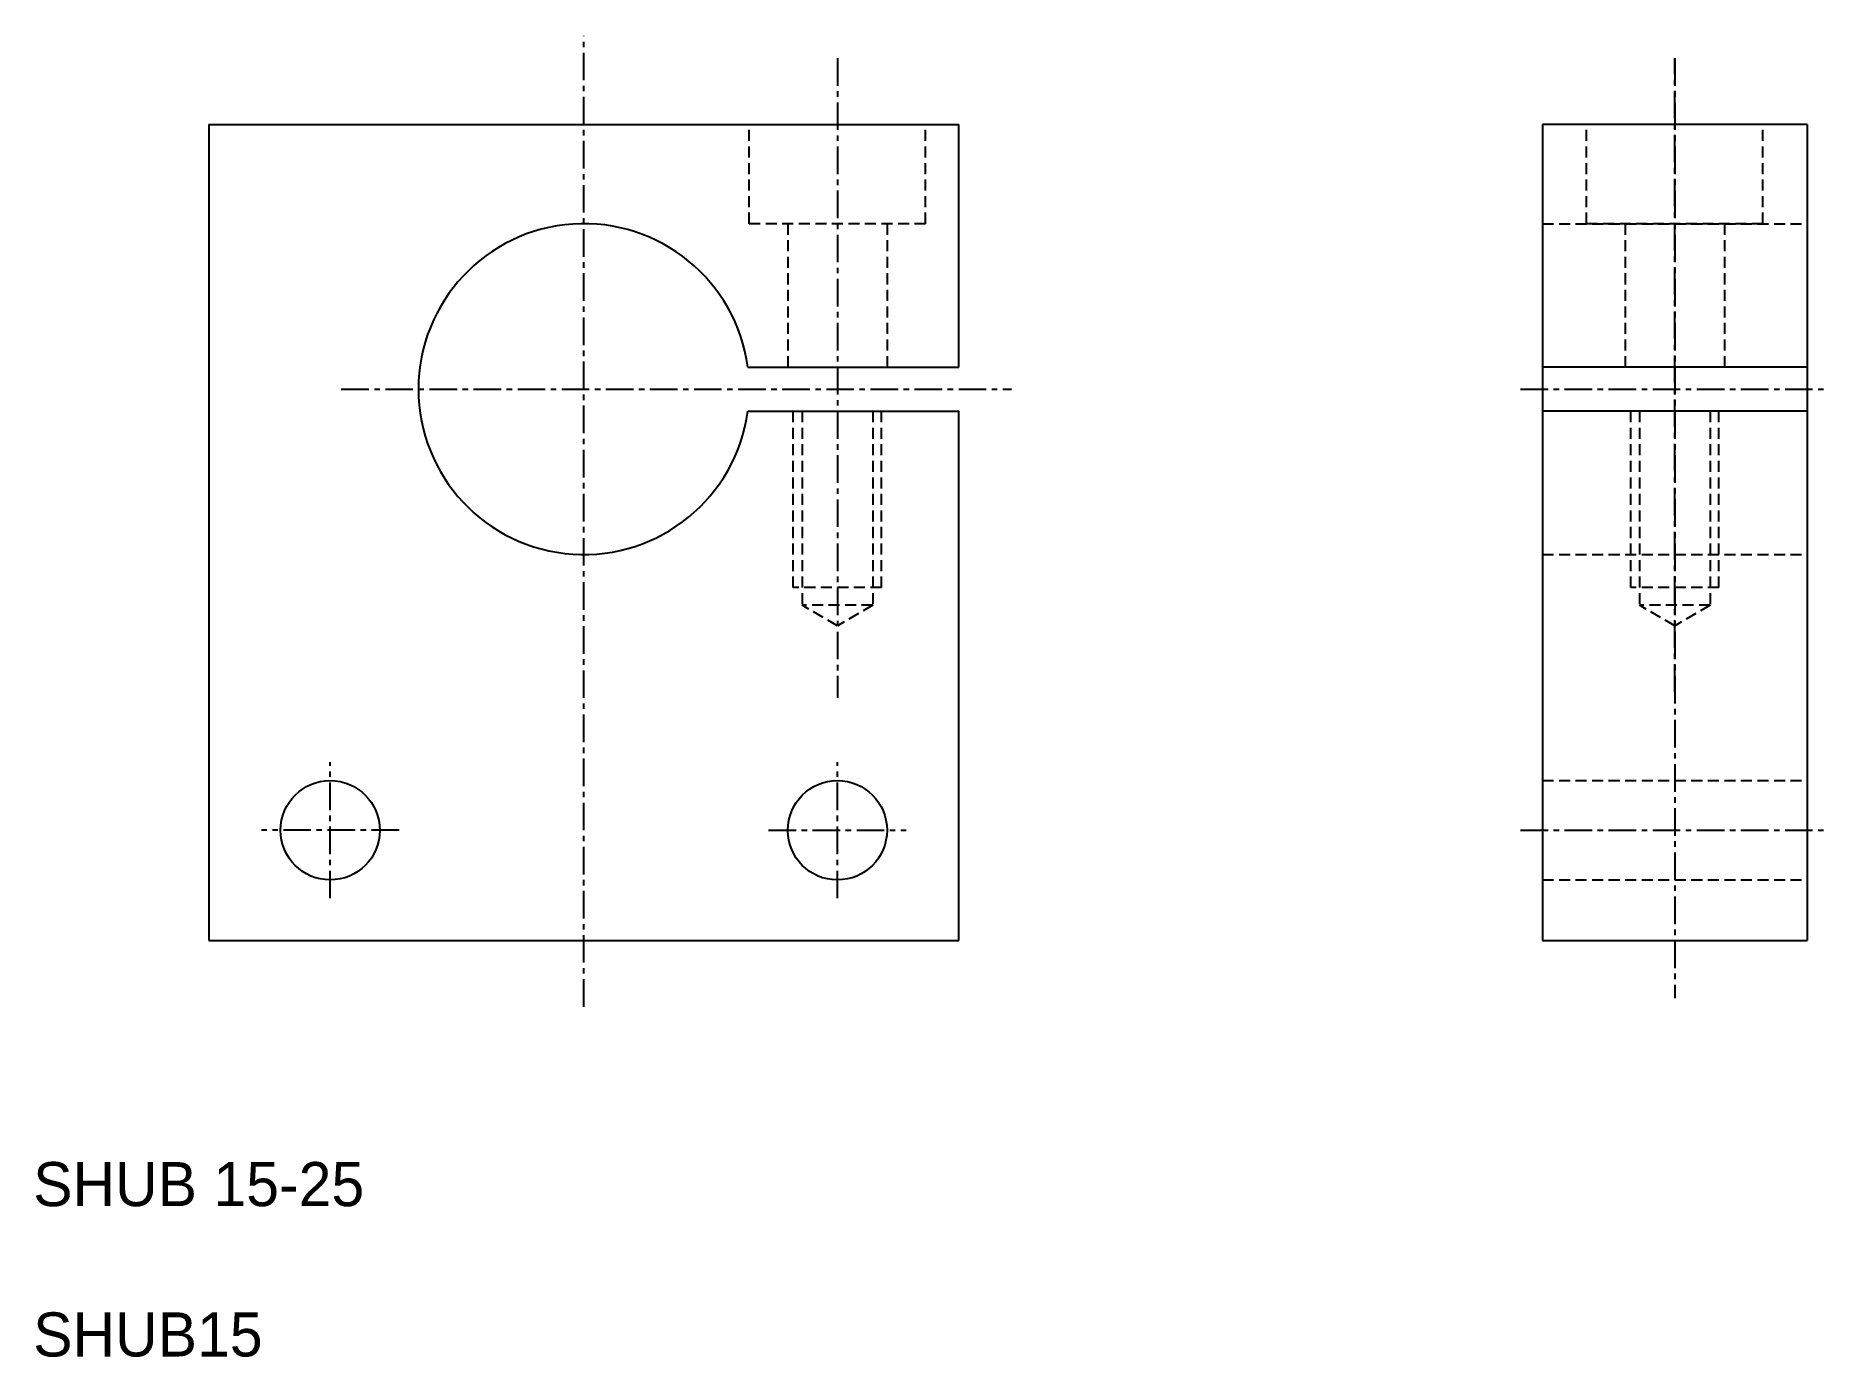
# Model space of a CAD drawing. Extents: x 43.7 to 125, y 57.9 to 117.8.
import ezdxf

# ---------------------------------------------------------------- set-up
doc = ezdxf.new("R2010")
doc.units = 0
doc.linetypes.add('CENTER', pattern=[2, 1.25, -0.25, 0.25, -0.25])
doc.linetypes.add('DASHED', pattern=[0.75, 0.5, -0.25])
doc.layers.get('0').update_dxf_attribs({"linetype": 'CONTINUOUS'})
doc.layers.add('CENTER', color=1, linetype='CENTER')

msp = doc.modelspace()

# ---------------------------------------------------------------- linework, layer by layer
at = {"color": 7, "linetype": 'CONTINUOUS'}
for p, q in [((51.546, 113.739), (51.546, 76.739)), ((51.546, 113.739), (85.546, 113.739)), ((85.546, 102.739), (85.546, 113.739)), ((112.023, 113.739), (112.023, 76.739)), ((124.023, 113.739), (112.023, 113.739)), ((124.023, 113.739), (124.023, 76.739)), ((75.979, 102.739), (85.546, 102.739)), ((124.023, 102.739), (112.023, 102.739)), ((75.979, 100.739), (85.546, 100.739)), ((85.546, 76.739), (85.546, 100.739)), ((124.023, 100.739), (112.023, 100.739)), ((51.546, 76.739), (85.546, 76.739)), ((112.023, 76.739), (124.023, 76.739))]:
    msp.add_line(p, q, dxfattribs=at)
at = {"color": 3, "linetype": 'DASHED'}
for p, q in [((76.046, 109.239), (76.046, 113.739)), ((84.046, 109.239), (84.046, 113.739)), ((114.023, 109.239), (114.023, 113.739)), ((122.023, 109.239), (122.023, 113.739)), ((84.046, 109.239), (76.046, 109.239)), ((77.796, 109.239), (77.796, 102.739)), ((82.296, 109.239), (82.296, 102.739)), ((112.023, 109.239), (124.023, 109.239)), ((122.023, 109.239), (114.023, 109.239)), ((115.773, 109.239), (115.773, 102.739)), ((120.273, 109.239), (120.273, 102.739)), ((78.046, 92.739), (78.046, 100.739)), ((78.446, 100.739), (78.446, 91.939)), ((81.646, 100.739), (81.646, 91.939)), ((82.046, 92.739), (82.046, 100.739)), ((116.023, 92.739), (116.023, 100.739)), ((116.423, 100.739), (116.423, 91.939)), ((119.623, 100.739), (119.623, 91.939)), ((120.023, 92.739), (120.023, 100.739)), ((112.023, 94.239), (124.023, 94.239)), ((82.046, 92.739), (78.046, 92.739)), ((120.023, 92.739), (116.023, 92.739)), ((81.646, 91.939), (78.446, 91.939)), ((80.046, 91.015), (78.446, 91.939)), ((81.646, 91.939), (80.046, 91.015)), ((119.623, 91.939), (116.423, 91.939)), ((118.023, 91.015), (116.423, 91.939)), ((119.623, 91.939), (118.023, 91.015)), ((112.023, 83.989), (124.023, 83.989)), ((112.023, 79.489), (124.023, 79.489))]:
    msp.add_line(p, q, dxfattribs=at)
at = {"color": 7, "linetype": 'CONTINUOUS'}
for centre in [(57.046, 81.739), (80.046, 81.739)]:
    msp.add_circle(centre, 2.25, dxfattribs=at)
msp.add_arc((68.546, 101.739), 7.5, 7.66226, 352.33774, dxfattribs=at)
at = {"layer": 'CENTER', "color": 1, "linetype": 'CENTER'}
for p, q in [((68.546, 73.739), (68.546, 117.753)), ((80.046, 116.739), (80.046, 87.739)), ((118.023, 116.739), (118.023, 74.126)), ((118.023, 88.015), (118.023, 116.739)), ((57.546, 101.739), (87.94, 101.739)), ((111.023, 101.739), (125.023, 101.739)), ((57.046, 78.655), (57.046, 84.823)), ((80.046, 78.655), (80.046, 84.823)), ((60.171, 81.739), (53.922, 81.739)), ((76.921, 81.739), (83.169, 81.739)), ((111.023, 81.739), (125.023, 81.739))]:
    msp.add_line(p, q, dxfattribs=at)

# ---------------------------------------------------------------- texts
at = {"color": 7, "linetype": 'CONTINUOUS'}
for s, p in [('SHUB 15-25', (43.574, 64.699)), ('SHUB15', (43.574, 57.883))]:
    msp.add_text(s, height=2, dxfattribs=at).set_placement(p)

doc.saveas('drawing.dxf')
